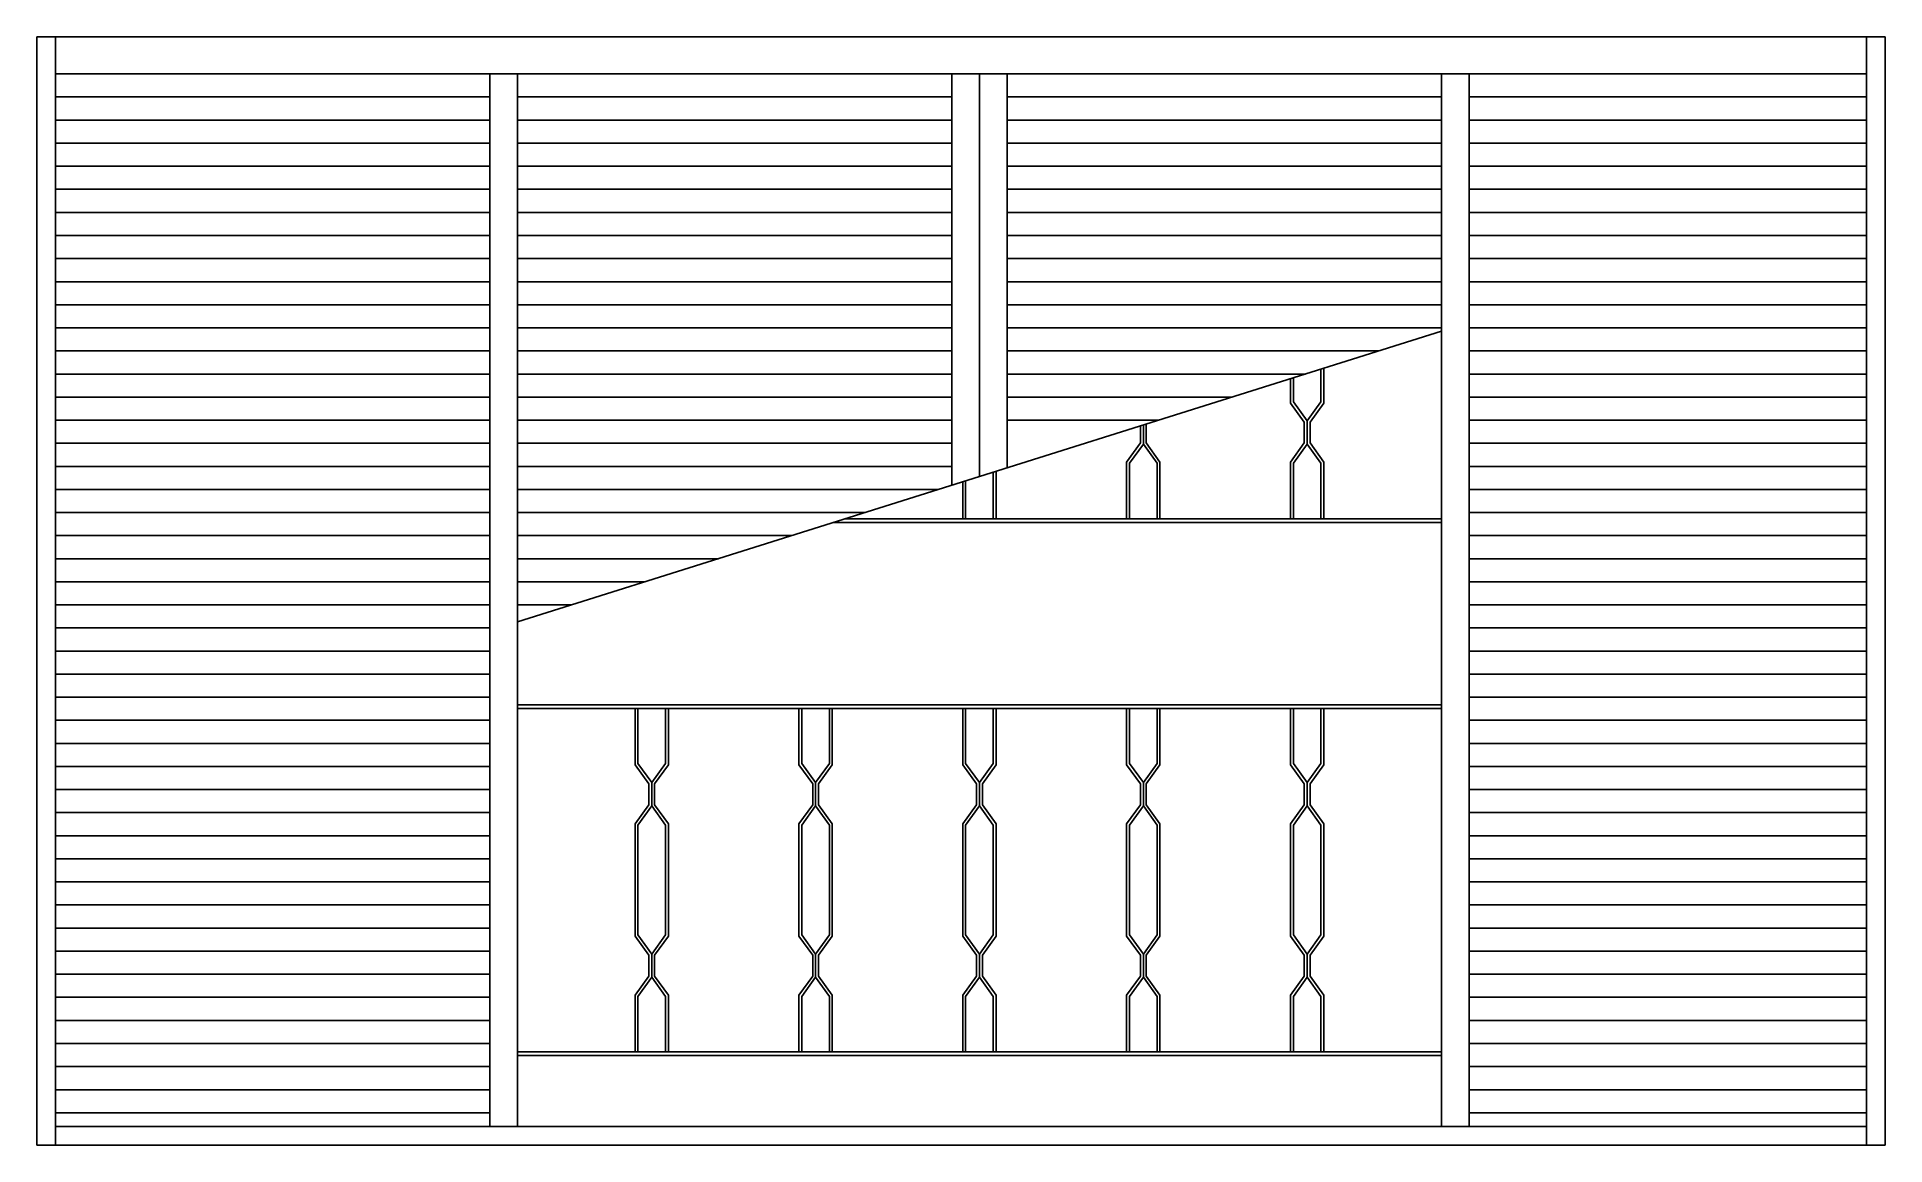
# Model space of a CAD drawing. Header units: millimetres. Extents: x 452.29 to 454.29, y 1308.5 to 1309.7.
import ezdxf

# ---------------------------------------------------------------- set-up
doc = ezdxf.new("R2010")
doc.units = ezdxf.units.MM
doc.header["$LTSCALE"] = 0.5
doc.layers.add('Gravia_Venezianas', color=1, linetype='Continuous')
doc.layers.add('Ltype_interrupção', color=7, linetype='INTERRUP')
doc.linetypes.add('INTERRUP', pattern='A,0.6,-0.04,[1,INTERRUP.shx,S=0.1,R=0,X=0,Y=0],-0.04', length=0.68)

msp = doc.modelspace()

# ---------------------------------------------------------------- linework, layer by layer
at = {"layer": 'Gravia_Venezianas', "color": 2}
for p, q in [((452.2932, 1309.7037), (452.2932, 1308.5037)), ((454.2932, 1309.7037), (452.2932, 1309.7037)), ((454.2932, 1308.5037), (454.2932, 1309.7037)), ((452.2932, 1308.5037), (454.2932, 1308.5037))]:
    msp.add_line(p, q, dxfattribs=at)
at = {"layer": 'Gravia_Venezianas'}
for p, q in [((452.3132, 1309.7037), (452.3132, 1308.5037)), ((454.2732, 1308.5037), (454.2732, 1309.7037)), ((454.2732, 1309.6637), (452.3132, 1309.6637)), ((454.2732, 1309.6637), (452.3132, 1309.6637)), ((452.7832, 1309.6637), (452.7832, 1308.5237)), ((452.8132, 1309.6637), (452.8132, 1308.5237)), ((453.2832, 1309.6637), (453.2832, 1309.2191)), ((453.3132, 1309.6637), (453.3132, 1309.2286)), ((453.3432, 1309.6637), (453.3432, 1309.238)), ((453.8132, 1309.6637), (453.8132, 1308.5237)), ((453.8432, 1309.6637), (453.8432, 1308.5237)), ((452.7832, 1309.6387), (452.3132, 1309.6387)), ((453.2832, 1309.6387), (452.8132, 1309.6387)), ((453.8132, 1309.6387), (453.3432, 1309.6387)), ((454.2732, 1309.6387), (453.8432, 1309.6387)), ((452.7832, 1309.6137), (452.3132, 1309.6137)), ((453.2832, 1309.6137), (452.8132, 1309.6137)), ((453.8132, 1309.6137), (453.3432, 1309.6137)), ((454.2732, 1309.6137), (453.8432, 1309.6137)), ((452.7832, 1309.5887), (452.3132, 1309.5887)), ((453.2832, 1309.5887), (452.8132, 1309.5887)), ((453.8132, 1309.5887), (453.3432, 1309.5887)), ((454.2732, 1309.5887), (453.8432, 1309.5887)), ((452.7832, 1309.5637), (452.3132, 1309.5637)), ((453.2832, 1309.5637), (452.8132, 1309.5637)), ((453.8132, 1309.5637), (453.3432, 1309.5637)), ((454.2732, 1309.5637), (453.8432, 1309.5637)), ((452.7832, 1309.5387), (452.3132, 1309.5387)), ((453.2832, 1309.5387), (452.8132, 1309.5387)), ((453.8132, 1309.5387), (453.3432, 1309.5387)), ((454.2732, 1309.5387), (453.8432, 1309.5387)), ((452.7832, 1309.5137), (452.3132, 1309.5137)), ((453.2832, 1309.5137), (452.8132, 1309.5137)), ((453.8132, 1309.5137), (453.3432, 1309.5137)), ((454.2732, 1309.5137), (453.8432, 1309.5137)), ((452.7832, 1309.4887), (452.3132, 1309.4887)), ((453.2832, 1309.4887), (452.8132, 1309.4887)), ((453.8132, 1309.4887), (453.3432, 1309.4887)), ((454.2732, 1309.4887), (453.8432, 1309.4887)), ((452.7832, 1309.4637), (452.3132, 1309.4637)), ((453.2832, 1309.4637), (452.8132, 1309.4637)), ((453.8132, 1309.4637), (453.3432, 1309.4637)), ((454.2732, 1309.4637), (453.8432, 1309.4637)), ((452.7832, 1309.4387), (452.3132, 1309.4387)), ((453.2832, 1309.4387), (452.8132, 1309.4387)), ((453.8132, 1309.4387), (453.3432, 1309.4387)), ((454.2732, 1309.4387), (453.8432, 1309.4387)), ((452.7832, 1309.4137), (452.3132, 1309.4137)), ((453.2832, 1309.4137), (452.8132, 1309.4137)), ((453.8132, 1309.4137), (453.3432, 1309.4137)), ((454.2732, 1309.4137), (453.8432, 1309.4137)), ((452.7832, 1309.3887), (452.3132, 1309.3887)), ((453.2832, 1309.3887), (452.8132, 1309.3887)), ((453.8132, 1309.3887), (453.3432, 1309.3887)), ((454.2732, 1309.3887), (453.8432, 1309.3887)), ((452.7832, 1309.3637), (452.3132, 1309.3637)), ((453.2832, 1309.3637), (452.8132, 1309.3637)), ((453.7454, 1309.3637), (453.3432, 1309.3637)), ((454.2732, 1309.3637), (453.8432, 1309.3637)), ((453.6827, 1309.344), (453.6827, 1309.3085)), ((453.6858, 1309.345), (453.6858, 1309.3073)), ((452.7832, 1309.3387), (452.3132, 1309.3387)), ((453.2832, 1309.3387), (452.8132, 1309.3387)), ((453.6659, 1309.3387), (453.3432, 1309.3387)), ((453.6498, 1309.3336), (453.6498, 1309.3073)), ((453.6529, 1309.3346), (453.6529, 1309.3085)), ((454.2732, 1309.3387), (453.8432, 1309.3387)), ((452.7832, 1309.3137), (452.3132, 1309.3137)), ((453.2832, 1309.3137), (452.8132, 1309.3137)), ((453.5865, 1309.3137), (453.3432, 1309.3137)), ((453.6498, 1309.3073), (453.6647, 1309.2866)), ((453.6529, 1309.3085), (453.6678, 1309.2879)), ((453.6827, 1309.3085), (453.6678, 1309.2879)), ((453.6858, 1309.3073), (453.6709, 1309.2866)), ((454.2732, 1309.3137), (453.8432, 1309.3137)), ((452.7832, 1309.2887), (452.3132, 1309.2887)), ((453.2832, 1309.2887), (452.8132, 1309.2887)), ((453.5071, 1309.2887), (453.3432, 1309.2887)), ((453.4874, 1309.2825), (453.4874, 1309.2753)), ((453.4905, 1309.2835), (453.4905, 1309.2753)), ((453.4905, 1309.2835), (453.4905, 1309.2753)), ((453.4936, 1309.2845), (453.4936, 1309.2753)), ((453.6647, 1309.2866), (453.6647, 1309.2753)), ((453.6678, 1309.2879), (453.6678, 1309.2753)), ((453.6678, 1309.2879), (453.6678, 1309.2753)), ((453.6709, 1309.2866), (453.6709, 1309.2753)), ((454.2732, 1309.2887), (453.8432, 1309.2887)), ((452.7832, 1309.2637), (452.3132, 1309.2637)), ((453.2832, 1309.2637), (452.8132, 1309.2637)), ((453.4724, 1309.2433), (453.4874, 1309.264)), ((453.4755, 1309.2421), (453.4905, 1309.2627)), ((453.4874, 1309.2753), (453.4874, 1309.264)), ((453.4905, 1309.2753), (453.4905, 1309.2627)), ((453.4905, 1309.2753), (453.4905, 1309.2627)), ((453.5054, 1309.2421), (453.4905, 1309.2627)), ((453.4936, 1309.2753), (453.4936, 1309.264)), ((453.5085, 1309.2433), (453.4936, 1309.264)), ((453.6498, 1309.2433), (453.6647, 1309.264)), ((453.6529, 1309.2421), (453.6678, 1309.2627)), ((453.6647, 1309.2753), (453.6647, 1309.264)), ((453.6678, 1309.2753), (453.6678, 1309.2627)), ((453.6678, 1309.2753), (453.6678, 1309.2627)), ((453.6827, 1309.2421), (453.6678, 1309.2627)), ((453.6709, 1309.2753), (453.6709, 1309.264)), ((453.6858, 1309.2433), (453.6709, 1309.264)), ((454.2732, 1309.2637), (453.8432, 1309.2637)), ((453.4724, 1309.2433), (453.4724, 1309.1825)), ((453.4755, 1309.2421), (453.4755, 1309.1825)), ((453.5054, 1309.2421), (453.5054, 1309.1825)), ((453.5085, 1309.2433), (453.5085, 1309.1825)), ((453.6498, 1309.2433), (453.6498, 1309.1825)), ((453.6529, 1309.2421), (453.6529, 1309.1825)), ((453.6827, 1309.2421), (453.6827, 1309.1825)), ((453.6858, 1309.2433), (453.6858, 1309.1825)), ((452.7832, 1309.2387), (452.3132, 1309.2387)), ((453.2832, 1309.2387), (452.8132, 1309.2387)), ((453.2951, 1309.222), (453.2951, 1309.1825)), ((453.2982, 1309.223), (453.2982, 1309.1825)), ((453.3281, 1309.2324), (453.3281, 1309.1825)), ((453.3312, 1309.2333), (453.3312, 1309.1825)), ((454.2732, 1309.2387), (453.8432, 1309.2387)), ((452.7832, 1309.2137), (452.3132, 1309.2137)), ((453.2689, 1309.2137), (452.8132, 1309.2137)), ((454.2732, 1309.2137), (453.8432, 1309.2137)), ((452.7832, 1309.1887), (452.3132, 1309.1887)), ((453.1895, 1309.1887), (452.8132, 1309.1887)), ((453.8132, 1309.182), (453.1682, 1309.182)), ((454.2732, 1309.1887), (453.8432, 1309.1887)), ((452.7832, 1309.1637), (452.3132, 1309.1637)), ((453.1101, 1309.1637), (452.8132, 1309.1637)), ((453.8132, 1309.178), (453.1555, 1309.178)), ((454.2732, 1309.1637), (453.8432, 1309.1637)), ((453.8132, 1309.141), (453.8132, 1309.0173)), ((452.7832, 1309.1387), (452.3132, 1309.1387)), ((453.0306, 1309.1387), (452.8132, 1309.1387)), ((454.2732, 1309.1387), (453.8432, 1309.1387)), ((452.7832, 1309.1137), (452.3132, 1309.1137)), ((452.8132, 1309.1137), (452.9512, 1309.1137)), ((454.2732, 1309.1137), (453.8432, 1309.1137)), ((452.7832, 1309.0887), (452.3132, 1309.0887)), ((452.8132, 1309.0887), (452.8718, 1309.0887)), ((454.2732, 1309.0887), (453.8432, 1309.0887)), ((452.7832, 1309.0637), (452.3132, 1309.0637)), ((454.2732, 1309.0637), (453.8432, 1309.0637)), ((452.7832, 1309.0387), (452.3132, 1309.0387)), ((454.2732, 1309.0387), (453.8432, 1309.0387)), ((452.7832, 1309.0137), (452.3132, 1309.0137)), ((454.2732, 1309.0137), (453.8432, 1309.0137)), ((452.7832, 1308.9887), (452.3132, 1308.9887)), ((453.8132, 1308.9803), (452.8132, 1308.9803)), ((454.2732, 1308.9887), (453.8432, 1308.9887)), ((452.7832, 1308.9637), (452.3132, 1308.9637)), ((452.7832, 1308.9637), (452.3132, 1308.9637)), ((453.8132, 1308.9763), (452.8132, 1308.9763)), ((452.9405, 1308.9155), (452.9405, 1308.9763)), ((452.9436, 1308.9168), (452.9436, 1308.9763)), ((452.9735, 1308.9168), (452.9735, 1308.9763)), ((452.9766, 1308.9155), (452.9766, 1308.9763)), ((453.1559, 1308.9763), (453.1152, 1308.9763)), ((453.1178, 1308.9155), (453.1178, 1308.9763)), ((453.1209, 1308.9168), (453.1209, 1308.9763)), ((453.1508, 1308.9168), (453.1508, 1308.9763)), ((453.1539, 1308.9155), (453.1539, 1308.9763)), ((453.3335, 1308.9763), (453.2928, 1308.9763)), ((453.2951, 1308.9155), (453.2951, 1308.9763)), ((453.2982, 1308.9168), (453.2982, 1308.9763)), ((453.3281, 1308.9168), (453.3281, 1308.9763)), ((453.3312, 1308.9155), (453.3312, 1308.9763)), ((453.5108, 1308.9763), (453.4701, 1308.9763)), ((453.4724, 1308.9155), (453.4724, 1308.9763)), ((453.4755, 1308.9168), (453.4755, 1308.9763)), ((453.5054, 1308.9168), (453.5054, 1308.9763)), ((453.5085, 1308.9155), (453.5085, 1308.9763)), ((453.687, 1308.9763), (453.6488, 1308.9763)), ((453.6498, 1308.9155), (453.6498, 1308.9763)), ((453.6529, 1308.9168), (453.6529, 1308.9763)), ((453.6827, 1308.9168), (453.6827, 1308.9763)), ((453.6858, 1308.9155), (453.6858, 1308.9763)), ((453.8132, 1308.9763), (453.7949, 1308.9763)), ((454.2732, 1308.9637), (453.8432, 1308.9637)), ((452.7832, 1308.9387), (452.3132, 1308.9387)), ((454.2732, 1308.9387), (453.8432, 1308.9387)), ((452.7832, 1308.9137), (452.3132, 1308.9137)), ((452.9405, 1308.9155), (452.9554, 1308.8949)), ((452.9436, 1308.9168), (452.9585, 1308.8962)), ((452.9735, 1308.9168), (452.9585, 1308.8962)), ((452.9766, 1308.9155), (452.9616, 1308.8949)), ((453.1178, 1308.9155), (453.1327, 1308.8949)), ((453.1209, 1308.9168), (453.1358, 1308.8962)), ((453.1508, 1308.9168), (453.1358, 1308.8962)), ((453.1539, 1308.9155), (453.1389, 1308.8949)), ((453.2951, 1308.9155), (453.3101, 1308.8949)), ((453.2982, 1308.9168), (453.3132, 1308.8962)), ((453.3281, 1308.9168), (453.3132, 1308.8962)), ((453.3312, 1308.9155), (453.3163, 1308.8949)), ((453.4724, 1308.9155), (453.4874, 1308.8949)), ((453.4755, 1308.9168), (453.4905, 1308.8962)), ((453.5054, 1308.9168), (453.4905, 1308.8962)), ((453.5085, 1308.9155), (453.4936, 1308.8949)), ((453.6498, 1308.9155), (453.6647, 1308.8949)), ((453.6529, 1308.9168), (453.6678, 1308.8962)), ((453.6827, 1308.9168), (453.6678, 1308.8962)), ((453.6858, 1308.9155), (453.6709, 1308.8949)), ((454.2732, 1308.9137), (453.8432, 1308.9137)), ((452.7832, 1308.8887), (452.3132, 1308.8887)), ((452.9554, 1308.8835), (452.9554, 1308.8949)), ((452.9554, 1308.8835), (452.9554, 1308.8722)), ((452.9585, 1308.8835), (452.9585, 1308.8962)), ((452.9585, 1308.8835), (452.9585, 1308.8962)), ((452.9585, 1308.8835), (452.9585, 1308.8709)), ((452.9585, 1308.8835), (452.9585, 1308.8709)), ((452.9616, 1308.8835), (452.9616, 1308.8949)), ((452.9616, 1308.8835), (452.9616, 1308.8722)), ((453.1327, 1308.8835), (453.1327, 1308.8949)), ((453.1327, 1308.8835), (453.1327, 1308.8722)), ((453.1358, 1308.8835), (453.1358, 1308.8962)), ((453.1358, 1308.8835), (453.1358, 1308.8962)), ((453.1358, 1308.8835), (453.1358, 1308.8709)), ((453.1358, 1308.8835), (453.1358, 1308.8709)), ((453.1389, 1308.8835), (453.1389, 1308.8949)), ((453.1389, 1308.8835), (453.1389, 1308.8722)), ((453.3101, 1308.8835), (453.3101, 1308.8949)), ((453.3101, 1308.8835), (453.3101, 1308.8722)), ((453.3132, 1308.8835), (453.3132, 1308.8962)), ((453.3132, 1308.8835), (453.3132, 1308.8962)), ((453.3132, 1308.8835), (453.3132, 1308.8709)), ((453.3132, 1308.8835), (453.3132, 1308.8709)), ((453.3163, 1308.8835), (453.3163, 1308.8949)), ((453.3163, 1308.8835), (453.3163, 1308.8722)), ((453.4874, 1308.8835), (453.4874, 1308.8949)), ((453.4874, 1308.8835), (453.4874, 1308.8722)), ((453.4905, 1308.8835), (453.4905, 1308.8962)), ((453.4905, 1308.8835), (453.4905, 1308.8962)), ((453.4905, 1308.8835), (453.4905, 1308.8709)), ((453.4905, 1308.8835), (453.4905, 1308.8709)), ((453.4936, 1308.8835), (453.4936, 1308.8949)), ((453.4936, 1308.8835), (453.4936, 1308.8722)), ((453.6647, 1308.8835), (453.6647, 1308.8949)), ((453.6647, 1308.8835), (453.6647, 1308.8722)), ((453.6678, 1308.8835), (453.6678, 1308.8962)), ((453.6678, 1308.8835), (453.6678, 1308.8962)), ((453.6678, 1308.8835), (453.6678, 1308.8709)), ((453.6678, 1308.8835), (453.6678, 1308.8709)), ((453.6709, 1308.8835), (453.6709, 1308.8949)), ((453.6709, 1308.8835), (453.6709, 1308.8722)), ((454.2732, 1308.8887), (453.8432, 1308.8887)), ((452.7832, 1308.8637), (452.3132, 1308.8637)), ((452.9405, 1308.8516), (452.9554, 1308.8722)), ((452.9436, 1308.8503), (452.9585, 1308.8709)), ((452.9735, 1308.8503), (452.9585, 1308.8709)), ((452.9766, 1308.8516), (452.9616, 1308.8722)), ((453.1178, 1308.8516), (453.1327, 1308.8722)), ((453.1209, 1308.8503), (453.1358, 1308.8709)), ((453.1508, 1308.8503), (453.1358, 1308.8709)), ((453.1539, 1308.8516), (453.1389, 1308.8722)), ((453.2951, 1308.8516), (453.3101, 1308.8722)), ((453.2982, 1308.8503), (453.3132, 1308.8709)), ((453.3281, 1308.8503), (453.3132, 1308.8709)), ((453.3312, 1308.8516), (453.3163, 1308.8722)), ((453.4724, 1308.8516), (453.4874, 1308.8722)), ((453.4755, 1308.8503), (453.4905, 1308.8709)), ((453.5054, 1308.8503), (453.4905, 1308.8709)), ((453.5085, 1308.8516), (453.4936, 1308.8722)), ((453.6498, 1308.8516), (453.6647, 1308.8722)), ((453.6529, 1308.8503), (453.6678, 1308.8709)), ((453.6827, 1308.8503), (453.6678, 1308.8709)), ((453.6858, 1308.8516), (453.6709, 1308.8722)), ((454.2732, 1308.8637), (453.8432, 1308.8637)), ((452.9405, 1308.8516), (452.9405, 1308.7299)), ((452.9436, 1308.8503), (452.9436, 1308.7312)), ((452.9735, 1308.8503), (452.9735, 1308.7312)), ((452.9766, 1308.8516), (452.9766, 1308.7299)), ((453.1178, 1308.8516), (453.1178, 1308.7299)), ((453.1209, 1308.8503), (453.1209, 1308.7312)), ((453.1508, 1308.8503), (453.1508, 1308.7312)), ((453.1539, 1308.8516), (453.1539, 1308.7299)), ((453.2951, 1308.8516), (453.2951, 1308.7299)), ((453.2982, 1308.8503), (453.2982, 1308.7312)), ((453.3281, 1308.8503), (453.3281, 1308.7312)), ((453.3312, 1308.8516), (453.3312, 1308.7299)), ((453.4724, 1308.8516), (453.4724, 1308.7299)), ((453.4755, 1308.8503), (453.4755, 1308.7312)), ((453.5054, 1308.8503), (453.5054, 1308.7312)), ((453.5085, 1308.8516), (453.5085, 1308.7299)), ((453.6498, 1308.8516), (453.6498, 1308.7299)), ((453.6529, 1308.8503), (453.6529, 1308.7312)), ((453.6827, 1308.8503), (453.6827, 1308.7312)), ((453.6858, 1308.8516), (453.6858, 1308.7299)), ((452.7832, 1308.8387), (452.3132, 1308.8387)), ((454.2732, 1308.8387), (453.8432, 1308.8387)), ((452.7832, 1308.8137), (452.3132, 1308.8137)), ((452.7832, 1308.8137), (452.3132, 1308.8137)), ((454.2732, 1308.8137), (453.8432, 1308.8137)), ((452.7832, 1308.7887), (452.3132, 1308.7887)), ((454.2732, 1308.7887), (453.8432, 1308.7887)), ((452.7832, 1308.7637), (452.3132, 1308.7637)), ((454.2732, 1308.7637), (453.8432, 1308.7637)), ((452.7832, 1308.7387), (452.3132, 1308.7387)), ((452.9405, 1308.7299), (452.9554, 1308.7093)), ((452.9436, 1308.7312), (452.9585, 1308.7106)), ((452.9735, 1308.7312), (452.9585, 1308.7106)), ((452.9766, 1308.7299), (452.9616, 1308.7093)), ((453.1178, 1308.7299), (453.1327, 1308.7093)), ((453.1209, 1308.7312), (453.1358, 1308.7106)), ((453.1508, 1308.7312), (453.1358, 1308.7106)), ((453.1539, 1308.7299), (453.1389, 1308.7093)), ((453.2951, 1308.7299), (453.3101, 1308.7093)), ((453.2982, 1308.7312), (453.3132, 1308.7106)), ((453.3281, 1308.7312), (453.3132, 1308.7106)), ((453.3312, 1308.7299), (453.3163, 1308.7093)), ((453.4724, 1308.7299), (453.4874, 1308.7093)), ((453.4755, 1308.7312), (453.4905, 1308.7106)), ((453.5054, 1308.7312), (453.4905, 1308.7106)), ((453.5085, 1308.7299), (453.4936, 1308.7093)), ((453.6498, 1308.7299), (453.6647, 1308.7093)), ((453.6529, 1308.7312), (453.6678, 1308.7106)), ((453.6827, 1308.7312), (453.6678, 1308.7106)), ((453.6858, 1308.7299), (453.6709, 1308.7093)), ((454.2732, 1308.7387), (453.8432, 1308.7387)), ((452.7832, 1308.7137), (452.3132, 1308.7137)), ((452.9554, 1308.7093), (452.9554, 1308.698)), ((452.9585, 1308.7106), (452.9585, 1308.698)), ((452.9585, 1308.7106), (452.9585, 1308.698)), ((452.9616, 1308.7093), (452.9616, 1308.698)), ((453.1327, 1308.7093), (453.1327, 1308.698)), ((453.1358, 1308.7106), (453.1358, 1308.698)), ((453.1358, 1308.7106), (453.1358, 1308.698)), ((453.1389, 1308.7093), (453.1389, 1308.698)), ((453.3101, 1308.7093), (453.3101, 1308.698)), ((453.3132, 1308.7106), (453.3132, 1308.698)), ((453.3132, 1308.7106), (453.3132, 1308.698)), ((453.3163, 1308.7093), (453.3163, 1308.698)), ((453.4874, 1308.7093), (453.4874, 1308.698)), ((453.4905, 1308.7106), (453.4905, 1308.698)), ((453.4905, 1308.7106), (453.4905, 1308.698)), ((453.4936, 1308.7093), (453.4936, 1308.698)), ((453.6647, 1308.7093), (453.6647, 1308.698)), ((453.6678, 1308.7106), (453.6678, 1308.698)), ((453.6678, 1308.7106), (453.6678, 1308.698)), ((453.6709, 1308.7093), (453.6709, 1308.698)), ((454.2732, 1308.7137), (453.8432, 1308.7137)), ((452.7832, 1308.6887), (452.3132, 1308.6887)), ((452.9405, 1308.666), (452.9554, 1308.6866)), ((452.9436, 1308.6647), (452.9585, 1308.6854)), ((452.9554, 1308.698), (452.9554, 1308.6866)), ((452.9585, 1308.698), (452.9585, 1308.6854)), ((452.9585, 1308.698), (452.9585, 1308.6854)), ((452.9735, 1308.6647), (452.9585, 1308.6854)), ((452.9616, 1308.698), (452.9616, 1308.6866)), ((452.9766, 1308.666), (452.9616, 1308.6866)), ((453.1178, 1308.666), (453.1327, 1308.6866)), ((453.1209, 1308.6647), (453.1358, 1308.6854)), ((453.1327, 1308.698), (453.1327, 1308.6866)), ((453.1358, 1308.698), (453.1358, 1308.6854)), ((453.1358, 1308.698), (453.1358, 1308.6854)), ((453.1508, 1308.6647), (453.1358, 1308.6854)), ((453.1389, 1308.698), (453.1389, 1308.6866)), ((453.1539, 1308.666), (453.1389, 1308.6866)), ((453.2951, 1308.666), (453.3101, 1308.6866)), ((453.2982, 1308.6647), (453.3132, 1308.6854)), ((453.3101, 1308.698), (453.3101, 1308.6866)), ((453.3132, 1308.698), (453.3132, 1308.6854)), ((453.3132, 1308.698), (453.3132, 1308.6854)), ((453.3281, 1308.6647), (453.3132, 1308.6854)), ((453.3163, 1308.698), (453.3163, 1308.6866)), ((453.3312, 1308.666), (453.3163, 1308.6866)), ((453.4724, 1308.666), (453.4874, 1308.6866)), ((453.4755, 1308.6647), (453.4905, 1308.6854)), ((453.4874, 1308.698), (453.4874, 1308.6866)), ((453.4905, 1308.698), (453.4905, 1308.6854)), ((453.4905, 1308.698), (453.4905, 1308.6854)), ((453.5054, 1308.6647), (453.4905, 1308.6854)), ((453.4936, 1308.698), (453.4936, 1308.6866)), ((453.5085, 1308.666), (453.4936, 1308.6866)), ((453.6498, 1308.666), (453.6647, 1308.6866)), ((453.6529, 1308.6647), (453.6678, 1308.6854)), ((453.6647, 1308.698), (453.6647, 1308.6866)), ((453.6678, 1308.698), (453.6678, 1308.6854)), ((453.6678, 1308.698), (453.6678, 1308.6854)), ((453.6827, 1308.6647), (453.6678, 1308.6854)), ((453.6709, 1308.698), (453.6709, 1308.6866)), ((453.6858, 1308.666), (453.6709, 1308.6866)), ((454.2732, 1308.6887), (453.8432, 1308.6887)), ((452.7832, 1308.6637), (452.3132, 1308.6637)), ((452.9405, 1308.666), (452.9405, 1308.6052)), ((452.9436, 1308.6647), (452.9436, 1308.6052)), ((452.9735, 1308.6647), (452.9735, 1308.6052)), ((452.9766, 1308.666), (452.9766, 1308.6052)), ((453.1178, 1308.666), (453.1178, 1308.6052)), ((453.1209, 1308.6647), (453.1209, 1308.6052)), ((453.1508, 1308.6647), (453.1508, 1308.6052)), ((453.1539, 1308.666), (453.1539, 1308.6052)), ((453.2951, 1308.666), (453.2951, 1308.6052)), ((453.2982, 1308.6647), (453.2982, 1308.6052)), ((453.3281, 1308.6647), (453.3281, 1308.6052)), ((453.3312, 1308.666), (453.3312, 1308.6052)), ((453.4724, 1308.666), (453.4724, 1308.6052)), ((453.4755, 1308.6647), (453.4755, 1308.6052)), ((453.5054, 1308.6647), (453.5054, 1308.6052)), ((453.5085, 1308.666), (453.5085, 1308.6052)), ((453.6498, 1308.666), (453.6498, 1308.6052)), ((453.6529, 1308.6647), (453.6529, 1308.6052)), ((453.6827, 1308.6647), (453.6827, 1308.6052)), ((453.6858, 1308.666), (453.6858, 1308.6052)), ((454.2732, 1308.6637), (453.8432, 1308.6637)), ((452.7832, 1308.6387), (452.3132, 1308.6387)), ((454.2732, 1308.6387), (453.8432, 1308.6387)), ((452.7832, 1308.6137), (452.3132, 1308.6137)), ((452.7832, 1308.6137), (452.3132, 1308.6137)), ((453.8132, 1308.6047), (452.8132, 1308.6047)), ((453.8132, 1308.6007), (452.8132, 1308.6007)), ((454.2732, 1308.6137), (453.8432, 1308.6137)), ((452.7832, 1308.5887), (452.3132, 1308.5887)), ((454.2732, 1308.5887), (453.8432, 1308.5887)), ((452.7832, 1308.5637), (452.3132, 1308.5637)), ((454.2732, 1308.5637), (453.8432, 1308.5637)), ((452.7832, 1308.5387), (452.3132, 1308.5387)), ((452.3132, 1308.5237), (454.2732, 1308.5237)), ((454.2732, 1308.5387), (453.8432, 1308.5387))]:
    msp.add_line(p, q, dxfattribs=at)
at = {"layer": 'Ltype_interrupção', "color": 1}
msp.add_line((452.8132, 1309.0703), (453.8132, 1309.3851), dxfattribs=at)

doc.saveas('drawing.dxf')
